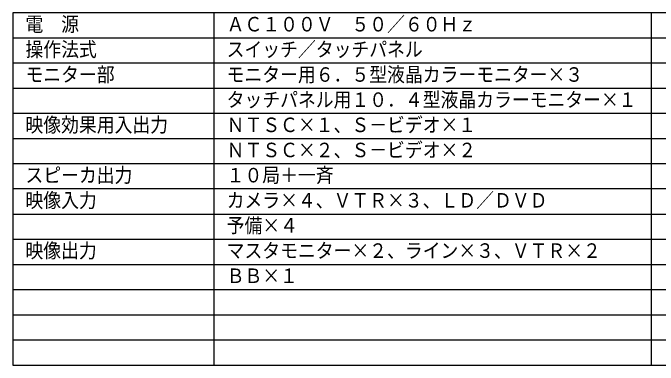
# Model space of a CAD drawing. Units: millimetres, scale not verified. Extents: x -127 to 127, y -116 to 117.
# Drawn here: x -127 to 1.3, y -116.5 to -46.5 of the extents above; entities that cross this region are included whole.
import ezdxf
from ezdxf.enums import TextEntityAlignment as Align

# ---------------------------------------------------------------- set-up
doc = ezdxf.new("R2010")
doc.units = ezdxf.units.MM
doc.header["$LTSCALE"] = 0.392256
doc.layers.add('0-0_MOJI1', color=2, linetype='Continuous')
doc.layers.add('0-3_WAKU', color=1, linetype='Continuous')
doc.styles.add('ＭＳ ゴシック', font='')
doc.styles.get('ＭＳ ゴシック').set_extended_font_data('MS Gothic')

msp = doc.modelspace()

# ---------------------------------------------------------------- linework, layer by layer
at = {"layer": '0-3_WAKU', "color": 4}
for p, q in [((127, -46.5), (-127, -46.5)), ((-127, -46.5), (-127, -116.5)), ((-87, -116.5), (-87, -46.5)), ((0, -116.5), (0, -46.5)), ((-127, -116.5), (127, -116.5))]:
    msp.add_line(p, q, dxfattribs=at)
at = {"layer": '0-3_WAKU'}
for p, q in [((127, -51.5), (-127, -51.5)), ((127, -56.5), (-127, -56.5)), ((127, -61.5), (-127, -61.5)), ((127, -66.5), (-127, -66.5)), ((127, -71.5), (-127, -71.5)), ((127, -76.5), (-127, -76.5)), ((127, -81.5), (-127, -81.5)), ((-127, -86.5), (127, -86.5)), ((-127, -91.5), (127, -91.5)), ((-127, -96.5), (127, -96.5)), ((-127, -101.5), (127, -101.5)), ((-127, -106.5), (127, -106.5)), ((-127, -111.5), (127, -111.5))]:
    msp.add_line(p, q, dxfattribs=at)

# ---------------------------------------------------------------- texts
at = {"layer": '0-0_MOJI1', "style": 'ＭＳ ゴシック', "width": 0.9}
for s, p in [('電\u3000源', (-124.5, -51.0551)), ('ＡＣ１００Ｖ\u3000５０／６０Ｈｚ', (-84.5, -51.0551)), ('操作法式', (-124.5, -56.0551)), ('スイッチ／タッチパネル', (-84.5, -56.0551)), ('モニター部', (-124.5, -61.0551)), ('モニター用６．５型液晶カラーモニター×３', (-84.5, -61.0551)), ('タッチパネル用１０．４型液晶カラーモニター×１', (-84.5, -66.0551)), ('映像効果用入出力', (-124.5, -71.0551)), ('ＮＴＳＣ×１、Ｓ－ビデオ×１', (-84.5, -71.0551)), ('ＮＴＳＣ×２、Ｓ－ビデオ×２', (-84.5, -76.0551)), ('スピーカ出力', (-124.5, -81.0551)), ('１０局＋一斉', (-84.5, -81.0551)), ('映像入力', (-124.5, -86.0551)), ('カメラ×４、ＶＴＲ×３、ＬＤ／ＤＶＤ', (-84.5, -86.0551)), ('予備×４', (-84.5, -91.0551)), ('映像出力', (-124.5, -96.0551)), ('マスタモニター×２、ライン×３、ＶＴＲ×２', (-84.5, -96.0551)), ('ＢＢ×１', (-84.5, -101.0551))]:
    msp.add_text(s, height=2.887, dxfattribs=at).set_placement(p, align=Align.BOTTOM_LEFT)

doc.saveas('drawing.dxf')
